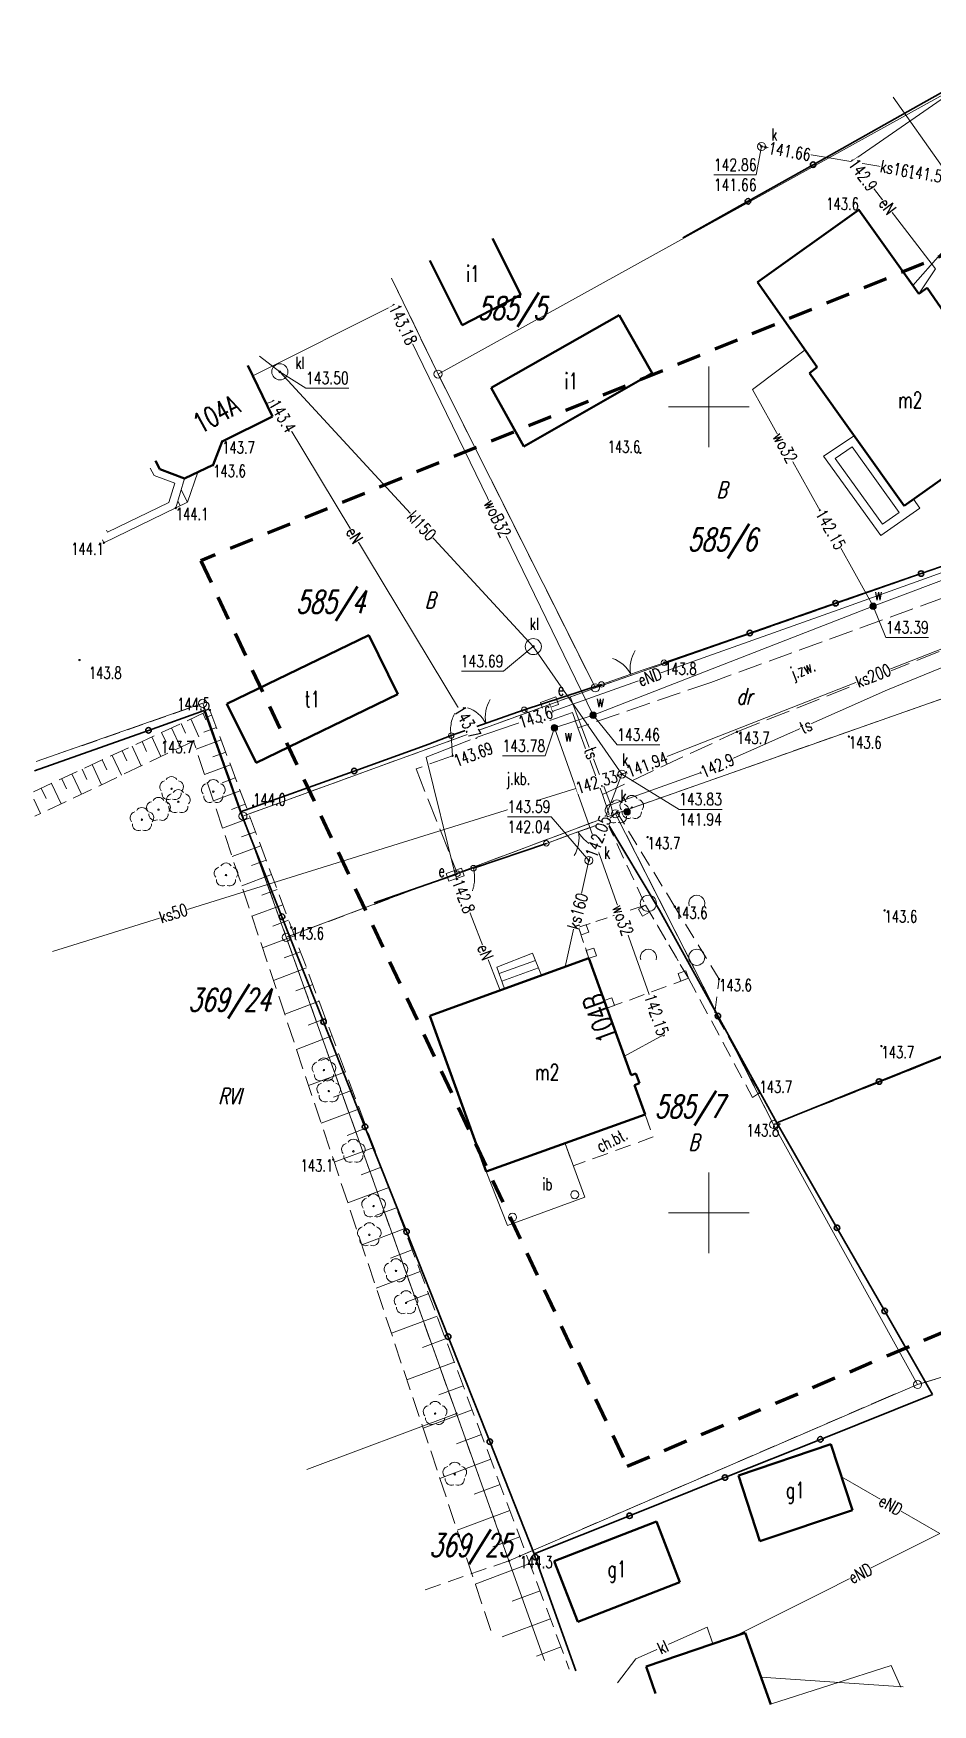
# Model space of a CAD drawing. Header units: metres. Extents: x 7480758 to 7480885, y 5952819 to 5952926.
# Drawn here: x 7480758.1 to 7480813.9, y 5952819.5 to 5952923.2 of the extents above; entities that cross this region are included whole.
import ezdxf
from ezdxf.enums import TextEntityAlignment as Align

# ---------------------------------------------------------------- set-up
doc = ezdxf.new("R2010")
doc.units = ezdxf.units.M
for name, pattern in [('1', [0]), ('2', [1.5, 1, -0.5]), ('2_1', [0]), ('2_OTDI', [0]), ('2_OTKC', [1.5, 1, -0.5]), ('2_OTKJ', [2, 1.5, -0.5]), ('2_OTRK', [1.75, 1.25, -0.5]), ('2_OTRKG', [1.75, 1.25, -0.5]), ('2_OTZK', [1.5, 1, -0.5]), ('3_EGBS', [0]), ('3_EGBSG', [0]), ('3_EGBT', [0]), ('3_EGBU_A', [0]), ('4', [2.5, 1.5, -1]), ('4_SUEP_A', [0]), ('4_SUKP', [0]), ('4_SUTP_A', [0]), ('4_SUWP', [0])]:
    doc.linetypes.add(name, pattern=pattern)
doc.layers.get('0').update_dxf_attribs({"color": 250, "linetype": 'CONTINUOUS', "lineweight": 100})
for name, color, linetype, lineweight, true_color in [('1_DROGI_L_1', 94, '4', 80, 0x00a800), ('SUKP_L_0', 36, '4_SUKP', 18, 0x803300), ('SUTP_L_0', 30, '4_SUTP_A', 18, 0xff9100)]:
    doc.layers.add(name, color=color, linetype=linetype, lineweight=lineweight, true_color=true_color)
for name, color, linetype, lineweight in [('Dzialki', 7, '1', 18), ('EADTD_T_0', 7, 'CONTINUOUS', 25), ('EGBB_E_T_0', 7, 'CONTINUOUS', 20), ('EGBB_L_0', 7, '3_EGBU_A', 50), ('EGBE_L_0', 7, '3_EGBT', 18), ('EGBE_L_3', 7, '3_EGBS', 18), ('Kontury', 7, '2', 18), ('Numery_dzialek', 7, 'CONTINUOUS', 18), ('Numery_konturow', 7, 'CONTINUOUS', 18), ('OTD_E_T_7', 7, 'CONTINUOUS', 0), ('OTD_L_14', 7, '2_OTDI', 18), ('OTD_L_7', 7, 'CONTINUOUS', 18), ('OTD_T_3', 7, 'CONTINUOUS', 18), ('OTK_E_T_0', 7, 'CONTINUOUS', 0), ('OTK_E_T_1', 7, 'CONTINUOUS', 0), ('OTK_L_0', 7, '2_OTKJ', 18), ('OTK_L_2', 7, '2_OTKC', 18), ('OTO_L_0', 7, 'CONTINUOUS', 35), ('OTO_L_1', 7, 'CONTINUOUS', 18), ('OTO_L_2', 7, 'CONTINUOUS', 18), ('OTR_L_1', 7, '2_OTRK', 18), ('OTR_T_0', 7, 'CONTINUOUS', 18), ('OTR_T_1', 7, 'CONTINUOUS', 18), ('OTZ_L_1', 7, '2_OTZK', 18), ('OTZ_T_0', 7, 'CONTINUOUS', 18), ('Punkty', 7, 'CONTINUOUS', 18), ('SIATKA_L_0', 7, '1', 20), ('SUE_E_T_1', 7, 'CONTINUOUS', 0), ('SUE_T_4', 7, 'CONTINUOUS', 18), ('SUEP_E_T_0', 7, 'CONTINUOUS', 0), ('SUEP_L_0', 1, '4_SUEP_A', 18), ('SUER_T_0', 7, 'CONTINUOUS', 18), ('SUK_E_T_2', 7, 'CONTINUOUS', 0), ('SUK_E_T_4', 7, 'CONTINUOUS', 0), ('SUK_E_T_5', 7, 'CONTINUOUS', 0), ('SUK_T_2', 7, 'CONTINUOUS', 18), ('SUK_T_3', 7, 'CONTINUOUS', 18), ('SUK_T_4', 7, 'CONTINUOUS', 18), ('SUKP_E_T_0', 7, 'CONTINUOUS', 0), ('SUKR_T_0', 7, 'CONTINUOUS', 18), ('SUTP_E_T_0', 7, 'CONTINUOUS', 0), ('SUTR_T_0', 7, 'CONTINUOUS', 18), ('SUW_E_T_2', 7, 'CONTINUOUS', 0), ('SUW_T_5', 7, 'CONTINUOUS', 18), ('SUWP_E_T_0', 7, 'CONTINUOUS', 0), ('SUWP_L_0', 5, '4_SUWP', 18), ('SUWR_T_0', 7, 'CONTINUOUS', 18)]:
    doc.layers.add(name, color=color, linetype=linetype, lineweight=lineweight)
doc.styles.get("Standard").update_dxf_attribs({"font": 'Simplex.SHX', "width": 0.75})

# ---------------------------------------------------------------- blocks, each defined once
blk = doc.blocks.new('GRT')
at = {"color": 0, "linetype": 'CONTINUOUS'}
blk.add_circle((0, 0), 0.25, dxfattribs=at)
blk = doc.blocks.new('GRO')
at = {"color": 0, "linetype": 'CONTINUOUS'}
blk.add_circle((0, 0), 0.045, dxfattribs=at)
blk = doc.blocks.new('2_OTZK')
at = {"color": 0, "linetype": 'CONTINUOUS'}
for centre in [(-1.5, 1.67), (1.5, -1.68)]:
    blk.add_circle(centre, 0.5, dxfattribs=at)
for centre in [(1.5, 1.67), (-1.5, -1.68)]:
    blk.add_arc(centre, 0.501, 342.4081, 197.424, dxfattribs=at)
blk = doc.blocks.new('2_OTDD')
at = {"color": 0, "linetype": 'CONTINUOUS'}
blk.add_circle((0, 0), 0.25, dxfattribs=at)
blk = doc.blocks.new('2_OTRN')
at = {"color": 0, "linetype": 'CONTINUOUS'}
blk.add_circle((0, 0), 0.045, dxfattribs=at)
blk = doc.blocks.new('2_OTRS')
at = {"color": 0, "linetype": 'CONTINUOUS'}
blk.add_circle((0, 0), 0.045, dxfattribs=at)
blk = doc.blocks.new('2_OTZL')
at = {"color": 0, "linetype": 'CONTINUOUS'}
blk.add_circle((0, 0), 0.045, dxfattribs=at)
for centre, start, end in [((-0.36, 0.12), 102.1445, 221.86), ((0, 0.38), 30.1401, 149.8599), ((0.36, 0.12), 318.14, 77.8555), ((-0.22, -0.3), 174.1482, 293.8542), ((0.22, -0.3), 246.1458, 5.8518)]:
    blk.add_arc(centre, 0.375, start, end, dxfattribs=at)
blk = doc.blocks.new('4_SUES')
at = {"color": 0, "linetype": 'CONTINUOUS'}
for p, q in [((0.5, 0.25), (-0.5, 0.25)), ((-0.5, 0.25), (-0.5, -0.25)), ((0.5, -0.25), (0.5, 0.25)), ((-0.5, -0.25), (0.5, -0.25))]:
    blk.add_line(p, q, dxfattribs=at)
blk = doc.blocks.new('4_SUPS')
at = {"color": 0, "linetype": 'CONTINUOUS'}
blk.add_circle((0, 0), 0.0625, dxfattribs=at)
blk = doc.blocks.new('4_SUKM')
at = {"color": 0, "linetype": 'CONTINUOUS'}
blk.add_circle((0, 0), 0.5, dxfattribs=at)
blk = doc.blocks.new('4_SUKS')
at = {"color": 0, "linetype": 'CONTINUOUS'}
blk.add_circle((0, 0), 0.25, dxfattribs=at)
blk = doc.blocks.new('4_SUKU')
at = {"color": 0, "linetype": 'CONTINUOUS'}
for radius in [0.2, 0.175, 0.15, 0.125, 0.1, 0.075, 0.05, 0.025, 0.00715]:
    blk.add_circle((0, 0), radius, dxfattribs=at)
blk = doc.blocks.new('4_SUWW')
at = {"color": 0, "linetype": 'CONTINUOUS'}
for radius in [0.2, 0.175, 0.15, 0.125, 0.1, 0.075, 0.05, 0.025, 0.00715]:
    blk.add_circle((0, 0), radius, dxfattribs=at)

msp = doc.modelspace()

# ---------------------------------------------------------------- linework, layer by layer
at = {"layer": '1_DROGI_L_1', "linetype": '4'}
for p, q in [((7480847.99, 5952923.18), (7480768.48, 5952890.46)), ((7480768.48, 5952890.46), (7480794.93, 5952834.28)), ((7480794.93, 5952834.28), (7480882.41, 5952871.4))]:
    msp.add_line(p, q, dxfattribs=at)
at = {"layer": 'Dzialki'}
for p, q in [((7480815.48, 5952919.9), (7480783.2, 5952902.04)), ((7480780.31, 5952907.99), (7480783.2, 5952902.04)), ((7480783.2, 5952902.04), (7480792.96, 5952882.57)), ((7480792.96, 5952882.57), (7480832.5, 5952896.39)), ((7480837.33, 5952889.95), (7480794.21, 5952874.76)), ((7480758.27, 5952877.99), (7480768.6, 5952881.61)), ((7480768.6, 5952881.61), (7480771.1, 5952874.61)), ((7480771.1, 5952874.61), (7480792.96, 5952882.57)), ((7480771.1, 5952874.61), (7480773.79, 5952867.09)), ((7480773.79, 5952867.09), (7480794.21, 5952874.76)), ((7480794.21, 5952874.76), (7480804.02, 5952855.47)), ((7480849.27, 5952873.56), (7480804.02, 5952855.47)), ((7480773.79, 5952867.09), (7480784.34, 5952837.54)), ((7480804.02, 5952855.47), (7480812.95, 5952839.34)), ((7480812.95, 5952839.34), (7480825.28, 5952843.13)), ((7480812.95, 5952839.34), (7480787.6, 5952828.41)), ((7480775.07, 5952834.07), (7480784.34, 5952837.54)), ((7480784.34, 5952837.54), (7480787.6, 5952828.41)), ((7480787.6, 5952828.41), (7480789.8, 5952822.21))]:
    msp.add_line(p, q, dxfattribs=at)
at = {"layer": 'EGBB_L_0', "linetype": '3_EGBU_A'}
for p, q in [((7480803.02, 5952907.75), (7480809.31, 5952912.22)), ((7480809.31, 5952912.22), (7480813.02, 5952907.01)), ((7480786.58, 5952910.46), (7480788.34, 5952906.95)), ((7480784.69, 5952905.07), (7480782.69, 5952909.09)), ((7480806.73, 5952902.46), (7480803.02, 5952907.75)), ((7480788.34, 5952906.95), (7480784.69, 5952905.07)), ((7480813.02, 5952907.01), (7480813.54, 5952907.38)), ((7480813.54, 5952907.38), (7480814.82, 5952905.52)), ((7480794.44, 5952905.69), (7480786.49, 5952901.18)), ((7480796.48, 5952902.1), (7480794.44, 5952905.69)), ((7480771.41, 5952902.57), (7480772.94, 5952899.41)), ((7480806.24, 5952902.1), (7480806.73, 5952902.46)), ((7480788.52, 5952897.54), (7480796.48, 5952902.1)), ((7480812.12, 5952893.86), (7480806.24, 5952902.1)), ((7480786.49, 5952901.18), (7480788.52, 5952897.54)), ((7480772.94, 5952899.41), (7480769.81, 5952897.86)), ((7480819.42, 5952899.05), (7480812.12, 5952893.86)), ((7480769.81, 5952897.86), (7480769.25, 5952896.4)), ((7480765.95, 5952896.14), (7480765.68, 5952896.66)), ((7480767.48, 5952895.56), (7480765.95, 5952896.14)), ((7480769.25, 5952896.4), (7480767.48, 5952895.56)), ((7480770.1, 5952881.58), (7480778.91, 5952885.84)), ((7480778.91, 5952885.84), (7480780.7, 5952882.17)), ((7480780.7, 5952882.17), (7480771.92, 5952877.91)), ((7480771.92, 5952877.91), (7480770.1, 5952881.58)), ((7480792.55, 5952865.79), (7480782.69, 5952862.22)), ((7480795.19, 5952858.53), (7480792.55, 5952865.79)), ((7480782.69, 5952862.22), (7480786.19, 5952852.55)), ((7480795.48, 5952858.64), (7480795.19, 5952858.53)), ((7480795.39, 5952857.91), (7480795.7, 5952858.04)), ((7480796.05, 5952856.09), (7480795.39, 5952857.91)), ((7480795.7, 5952858.04), (7480795.48, 5952858.64)), ((7480786.19, 5952852.55), (7480796.05, 5952856.09)), ((7480807.56, 5952835.64), (7480801.83, 5952833.69)), ((7480808.91, 5952831.54), (7480807.56, 5952835.64)), ((7480801.83, 5952833.69), (7480803.17, 5952829.62)), ((7480796.75, 5952830.84), (7480790.4, 5952828.39)), ((7480798.21, 5952827.08), (7480796.75, 5952830.84)), ((7480803.17, 5952829.62), (7480808.91, 5952831.54)), ((7480790.4, 5952828.39), (7480791.88, 5952824.62)), ((7480791.88, 5952824.62), (7480798.21, 5952827.08)), ((7480802.26, 5952823.94), (7480796.12, 5952821.84)), ((7480803.84, 5952819.48), (7480802.26, 5952823.94)), ((7480796.12, 5952821.84), (7480796.7, 5952820.17))]:
    msp.add_line(p, q, dxfattribs=at)
at = {"layer": 'EGBE_L_0', "linetype": '3_EGBT'}
for p, q in [((7480807.12, 5952896.94), (7480809.01, 5952898.21)), ((7480812.12, 5952893.86), (7480809.01, 5952898.21)), ((7480807.83, 5952896.81), (7480808.89, 5952897.53)), ((7480808.89, 5952897.53), (7480811.81, 5952893.44)), ((7480765.35, 5952896.21), (7480765.59, 5952895.74)), ((7480765.68, 5952896.66), (7480765.95, 5952896.14)), ((7480765.95, 5952896.14), (7480767.48, 5952895.56)), ((7480810.66, 5952892.02), (7480807.12, 5952896.94)), ((7480810.78, 5952892.72), (7480807.83, 5952896.81)), ((7480765.59, 5952895.74), (7480766.87, 5952895.26)), ((7480766.87, 5952895.26), (7480766.51, 5952894.08)), ((7480767.48, 5952895.56), (7480766.93, 5952893.73)), ((7480766.51, 5952894.08), (7480762.7, 5952892.23)), ((7480812.7, 5952894.27), (7480812.12, 5952893.86)), ((7480812.7, 5952894.27), (7480813.08, 5952893.72)), ((7480762.47, 5952891.57), (7480766.93, 5952893.73)), ((7480813.08, 5952893.72), (7480810.66, 5952892.02)), ((7480811.81, 5952893.44), (7480810.78, 5952892.72)), ((7480762.7, 5952892.23), (7480762.64, 5952892.36)), ((7480762.38, 5952891.75), (7480762.47, 5952891.57))]:
    msp.add_line(p, q, dxfattribs=at)
at = {"layer": 'EGBE_L_3', "linetype": '3_EGBS'}
for p, q in [((7480767.48, 5952895.56), (7480766.93, 5952893.73)), ((7480767.48, 5952895.56), (7480768.29, 5952895.95)), ((7480767.66, 5952894.09), (7480768.29, 5952895.95)), ((7480767.21, 5952893.87), (7480767.06, 5952894.17)), ((7480767.66, 5952894.09), (7480767.27, 5952894.86)), ((7480786.85, 5952865.23), (7480789.06, 5952866.11)), ((7480789.06, 5952866.11), (7480789.61, 5952864.73)), ((7480786.99, 5952864.84), (7480789.25, 5952865.66)), ((7480787.16, 5952864.37), (7480789.43, 5952865.19)), ((7480787.33, 5952863.9), (7480789.61, 5952864.73))]:
    msp.add_line(p, q, dxfattribs=at)
at = {"layer": 'EGBE_L_3', "linetype": '3_EGBSG'}
for p, q in [((7480766.93, 5952893.73), (7480767.66, 5952894.09)), ((7480786.85, 5952865.23), (7480787.33, 5952863.9))]:
    msp.add_line(p, q, dxfattribs=at)
at = {"layer": 'EGBE_L_3', "linetype": '3_EGBS'}
msp.add_point((7480787.33, 5952863.9), dxfattribs=at)
at = {"layer": 'Kontury'}
for p, q in [((7480780.31, 5952907.99), (7480780.83, 5952906.93)), ((7480780.83, 5952906.93), (7480783.2, 5952902.04)), ((7480783.2, 5952902.04), (7480792.96, 5952882.57)), ((7480792.96, 5952882.57), (7480832.5, 5952896.39)), ((7480837.33, 5952889.95), (7480794.21, 5952874.76)), ((7480758.27, 5952877.99), (7480768.6, 5952881.61)), ((7480768.6, 5952881.61), (7480771.1, 5952874.61)), ((7480771.1, 5952874.61), (7480792.96, 5952882.57)), ((7480771.1, 5952874.61), (7480773.79, 5952867.09)), ((7480794.21, 5952874.76), (7480773.79, 5952867.09)), ((7480794.21, 5952874.76), (7480804.02, 5952855.47)), ((7480804.02, 5952855.47), (7480849.27, 5952873.56)), ((7480773.79, 5952867.09), (7480787.6, 5952828.41)), ((7480819.8, 5952841.45), (7480812.95, 5952839.34)), ((7480812.95, 5952839.34), (7480810.98, 5952838.51)), ((7480810.98, 5952838.51), (7480787.6, 5952828.41)), ((7480787.6, 5952828.41), (7480782.3, 5952826.57))]:
    msp.add_line(p, q, dxfattribs=at)
at = {"layer": 'OTD_L_14', "linetype": '2_OTDI', "lineweight": 0}
for p, q in [((7480786.19, 5952852.55), (7480791.08, 5952854.3)), ((7480791.08, 5952854.3), (7480792.31, 5952850.96)), ((7480787.51, 5952849.2), (7480786.19, 5952852.55)), ((7480792.31, 5952850.96), (7480787.51, 5952849.2))]:
    msp.add_line(p, q, dxfattribs=at)
at = {"layer": 'OTD_L_7'}
for p, q in [((7480793.7, 5952868.3), (7480792.98, 5952868.07)), ((7480794.76, 5952868.65), (7480794.05, 5952868.42)), ((7480796.07, 5952869.08), (7480795.12, 5952868.77)), ((7480796.55, 5952868.26), (7480796.07, 5952869.08)), ((7480792.63, 5952867.95), (7480791.92, 5952867.72)), ((7480791.92, 5952867.72), (7480792.23, 5952866.77)), ((7480797.27, 5952867.04), (7480796.79, 5952867.86)), ((7480792.34, 5952866.44), (7480792.55, 5952865.79)), ((7480797.99, 5952865.82), (7480797.51, 5952866.63)), ((7480792.55, 5952865.79), (7480792.89, 5952864.85)), ((7480798.74, 5952864.55), (7480798.23, 5952865.41)), ((7480793.02, 5952864.49), (7480793.28, 5952863.77)), ((7480796.45, 5952863.71), (7480797.36, 5952864.04)), ((7480797.82, 5952864.21), (7480798.74, 5952864.55)), ((7480793.41, 5952863.41), (7480793.68, 5952862.69)), ((7480793.68, 5952862.69), (7480794.62, 5952863.04)), ((7480795.07, 5952863.2), (7480795.99, 5952863.54))]:
    msp.add_line(p, q, dxfattribs=at)
at = {"layer": 'OTD_L_7', "linetype": '2_1'}
for p, q in [((7480795.64, 5952868.83), (7480796.07, 5952869.08)), ((7480795.89, 5952868.4), (7480795.64, 5952868.83)), ((7480796.32, 5952868.65), (7480795.89, 5952868.4)), ((7480796.07, 5952869.08), (7480796.32, 5952868.65)), ((7480791.92, 5952867.72), (7480792.39, 5952867.87)), ((7480792.07, 5952867.24), (7480791.92, 5952867.72)), ((7480792.55, 5952867.4), (7480792.07, 5952867.24)), ((7480792.39, 5952867.87), (7480792.55, 5952867.4)), ((7480792.39, 5952866.27), (7480792.87, 5952866.42)), ((7480792.55, 5952865.79), (7480792.39, 5952866.27)), ((7480792.87, 5952866.42), (7480793.03, 5952865.95)), ((7480793.03, 5952865.95), (7480792.55, 5952865.79)), ((7480798.1, 5952864.84), (7480798.57, 5952865.02)), ((7480798.57, 5952865.02), (7480798.74, 5952864.55)), ((7480798.27, 5952864.37), (7480798.1, 5952864.84)), ((7480798.74, 5952864.55), (7480798.27, 5952864.37)), ((7480793.51, 5952863.16), (7480793.98, 5952863.33)), ((7480793.68, 5952862.69), (7480793.51, 5952863.16)), ((7480793.98, 5952863.33), (7480794.15, 5952862.86)), ((7480794.15, 5952862.86), (7480793.68, 5952862.69))]:
    msp.add_line(p, q, dxfattribs=at)
at = {"layer": 'OTK_L_0', "linetype": '2_OTKJ'}
for p, q in [((7480816.42, 5952888.84), (7480800.12, 5952882.91)), ((7480801.74, 5952879.84), (7480816.86, 5952885.84)), ((7480800.12, 5952882.91), (7480791.88, 5952880.09)), ((7480788.55, 5952881.21), (7480784.02, 5952879.61)), ((7480789.71, 5952880.38), (7480788.55, 5952881.21)), ((7480791.54, 5952881.05), (7480789.71, 5952880.38)), ((7480791.88, 5952880.09), (7480791.54, 5952881.05)), ((7480784.02, 5952879.61), (7480784.1, 5952878.36)), ((7480791.88, 5952880.09), (7480793.4, 5952875.96)), ((7480793.4, 5952875.96), (7480801.74, 5952879.84)), ((7480784.1, 5952878.36), (7480781.84, 5952877.54)), ((7480781.84, 5952877.54), (7480784.41, 5952871.04)), ((7480793.82, 5952874.73), (7480793.4, 5952875.96)), ((7480793.5, 5952874.59), (7480793.82, 5952874.73)), ((7480793.66, 5952874.28), (7480793.5, 5952874.59)), ((7480789.92, 5952872.92), (7480793.66, 5952874.28)), ((7480785.4, 5952871.38), (7480789.92, 5952872.92)), ((7480784.41, 5952871.04), (7480785.4, 5952871.38))]:
    msp.add_line(p, q, dxfattribs=at)
at = {"layer": 'OTK_L_2', "linetype": '2_OTKC'}
for p, q in [((7480796.05, 5952856.09), (7480791.08, 5952854.3)), ((7480796.05, 5952856.09), (7480796.55, 5952854.71)), ((7480796.55, 5952854.71), (7480791.59, 5952852.91)), ((7480791.08, 5952854.3), (7480791.59, 5952852.91))]:
    msp.add_line(p, q, dxfattribs=at)
at = {"layer": 'OTO_L_0'}
for p, q in [((7480815.74, 5952920.24), (7480813.01, 5952918.7)), ((7480813.01, 5952918.7), (7480806.47, 5952915.03)), ((7480806.47, 5952915.03), (7480802.43, 5952912.76)), ((7480802.43, 5952912.76), (7480798.39, 5952910.49)), ((7480820.26, 5952892.12), (7480813.17, 5952889.66)), ((7480813.17, 5952889.66), (7480807.86, 5952887.82)), ((7480807.86, 5952887.82), (7480802.54, 5952885.97)), ((7480802.54, 5952885.97), (7480797.22, 5952884.13)), ((7480793.34, 5952882.78), (7480788.55, 5952881.21)), ((7480765.24, 5952879.93), (7480768.69, 5952881.16)), ((7480768.69, 5952881.16), (7480770.94, 5952874.88)), ((7480788.55, 5952881.21), (7480784.02, 5952879.61)), ((7480758.17, 5952877.42), (7480765.24, 5952879.93)), ((7480784.02, 5952879.61), (7480782.63, 5952879.08)), ((7480778, 5952877.41), (7480782.63, 5952879.08)), ((7480770.94, 5952874.88), (7480778, 5952877.41)), ((7480773.52, 5952868.37), (7480770.94, 5952874.88)), ((7480793.66, 5952874.28), (7480796.94, 5952868.78)), ((7480789.92, 5952872.92), (7480785.4, 5952871.38)), ((7480784.41, 5952871.04), (7480779.24, 5952869.22)), ((7480776.1, 5952861.85), (7480773.52, 5952868.37)), ((7480796.94, 5952868.78), (7480800.56, 5952862.21)), ((7480800.56, 5952862.21), (7480804.22, 5952855.58)), ((7480778.67, 5952855.34), (7480776.1, 5952861.85)), ((7480816.9, 5952860.7), (7480810.56, 5952858.14)), ((7480810.56, 5952858.14), (7480804.22, 5952855.58)), ((7480781.25, 5952848.83), (7480778.67, 5952855.34)), ((7480804.22, 5952855.58), (7480807.95, 5952849.07)), ((7480783.83, 5952842.31), (7480781.25, 5952848.83)), ((7480807.95, 5952849.07), (7480810.91, 5952843.9)), ((7480810.91, 5952843.9), (7480813.88, 5952838.73)), ((7480786.41, 5952835.8), (7480783.83, 5952842.31)), ((7480813.88, 5952838.73), (7480806.92, 5952835.94)), ((7480789.17, 5952828.83), (7480786.41, 5952835.8)), ((7480806.92, 5952835.94), (7480801, 5952833.57)), ((7480801, 5952833.57), (7480795.08, 5952831.2)), ((7480795.08, 5952831.2), (7480789.17, 5952828.83)), ((7480789.23, 5952828.64), (7480789.17, 5952828.83)), ((7480791.74, 5952821.58), (7480789.23, 5952828.64))]:
    msp.add_line(p, q, dxfattribs=at)
for centre in [(7480806.47, 5952915.03), (7480802.43, 5952912.76), (7480813.17, 5952889.66), (7480807.86, 5952887.82), (7480802.54, 5952885.97), (7480765.24, 5952879.93), (7480778, 5952877.41), (7480773.52, 5952868.37), (7480776.1, 5952861.85), (7480800.56, 5952862.21), (7480810.56, 5952858.14), (7480778.67, 5952855.34), (7480781.25, 5952848.83), (7480807.95, 5952849.07), (7480810.91, 5952843.9), (7480783.83, 5952842.31), (7480786.41, 5952835.8), (7480806.92, 5952835.94), (7480801, 5952833.57), (7480795.08, 5952831.2), (7480789.23, 5952828.64)]:
    msp.add_circle(centre, 0.17, dxfattribs=at)
at = {"layer": 'OTO_L_1'}
for p, q in [((7480795.87, 5952883.66), (7480797.22, 5952884.13)), ((7480793.34, 5952882.78), (7480794.69, 5952883.25)), ((7480794.45, 5952883.17), (7480795.87, 5952883.66)), ((7480785.46, 5952880.12), (7480786.87, 5952880.62)), ((7480786.87, 5952880.62), (7480788.55, 5952881.21)), ((7480784.02, 5952879.61), (7480785.69, 5952880.2)), ((7480791.2, 5952873.39), (7480789.92, 5952872.92)), ((7480792.61, 5952873.9), (7480791.2, 5952873.39)), ((7480793.66, 5952874.28), (7480792.38, 5952873.81))]:
    msp.add_line(p, q, dxfattribs=at)
for centre in [(7480797.22, 5952884.13), (7480793.34, 5952882.78), (7480788.55, 5952881.21), (7480784.02, 5952879.61), (7480793.66, 5952874.28), (7480789.92, 5952872.92)]:
    msp.add_circle(centre, 0.17, dxfattribs=at)
for centre, start, end in [((7480797.12, 5952883.8), 147.1659, 191.2403), ((7480793.38, 5952882.5), 27.1292, 71.2036), ((7480788.13, 5952880.77), 147.4601, 191.5345), ((7480784.39, 5952879.44), 27.4234, 71.4978), ((7480789.95, 5952873.23), 327.9643, 12.0387), ((7480793.67, 5952874.58), 207.9276, 252.0019)]:
    msp.add_arc(centre, 2, start, end, dxfattribs=at)
at = {"layer": 'OTO_L_2'}
for p, q in [((7480784.04, 5952880.5), (7480784.07, 5952880.6)), ((7480784.07, 5952880.6), (7480784.1, 5952880.69)), ((7480784.1, 5952880.69), (7480784.13, 5952880.78)), ((7480784.13, 5952880.78), (7480784.18, 5952880.87)), ((7480784.18, 5952880.87), (7480784.22, 5952880.96)), ((7480784.22, 5952880.96), (7480784.27, 5952881.05)), ((7480784.27, 5952881.05), (7480784.29, 5952881.08)), ((7480785.56, 5952880.15), (7480786.8, 5952880.59)), ((7480786.6, 5952880.52), (7480787.84, 5952880.96)), ((7480787.84, 5952880.96), (7480788.55, 5952881.21)), ((7480783.98, 5952880.1), (7480783.99, 5952880.2)), ((7480783.98, 5952880.01), (7480783.98, 5952880.1)), ((7480783.98, 5952879.9), (7480783.98, 5952880.01)), ((7480783.99, 5952879.81), (7480783.98, 5952879.9)), ((7480783.99, 5952880.2), (7480784.01, 5952880.3)), ((7480784, 5952879.71), (7480783.99, 5952879.81)), ((7480784.02, 5952879.61), (7480784, 5952879.71)), ((7480784.01, 5952880.4), (7480784.04, 5952880.5)), ((7480784.01, 5952880.3), (7480784.01, 5952880.4)), ((7480784.02, 5952879.61), (7480784.73, 5952879.86)), ((7480784.52, 5952879.78), (7480785.76, 5952880.22)), ((7480785.4, 5952871.38), (7480784.91, 5952871.21)), ((7480785.4, 5952871.38), (7480785.42, 5952871.28)), ((7480785.42, 5952871.28), (7480785.44, 5952871.18)), ((7480784.91, 5952871.21), (7480784.41, 5952871.04)), ((7480785.42, 5952870.25), (7480785.39, 5952870.17)), ((7480785.43, 5952870.34), (7480785.42, 5952870.25)), ((7480785.45, 5952870.42), (7480785.43, 5952870.34)), ((7480785.44, 5952871.18), (7480785.45, 5952871.09)), ((7480785.45, 5952871.09), (7480785.46, 5952870.99)), ((7480785.46, 5952870.52), (7480785.45, 5952870.42)), ((7480785.46, 5952870.99), (7480785.47, 5952870.9)), ((7480785.47, 5952870.61), (7480785.46, 5952870.52)), ((7480785.47, 5952870.9), (7480785.47, 5952870.8)), ((7480785.47, 5952870.8), (7480785.47, 5952870.71)), ((7480785.47, 5952870.71), (7480785.47, 5952870.61)), ((7480785.34, 5952870.01), (7480785.33, 5952869.98)), ((7480785.37, 5952870.09), (7480785.34, 5952870.01)), ((7480785.39, 5952870.17), (7480785.37, 5952870.09))]:
    msp.add_line(p, q, dxfattribs=at)
for centre in [(7480788.55, 5952881.21), (7480784.02, 5952879.61), (7480785.4, 5952871.38), (7480784.41, 5952871.04)]:
    msp.add_circle(centre, 0.17, dxfattribs=at)
at = {"layer": 'OTR_L_1', "linetype": '2_OTRKG'}
for p, q in [((7480758.1, 5952876.12), (7480769.05, 5952881.19)), ((7480769.05, 5952881.19), (7480791.34, 5952821.69))]:
    msp.add_line(p, q, dxfattribs=at)
at = {"layer": 'OTR_L_1', "linetype": '2_1'}
for p, q in [((7480767.86, 5952880.64), (7480768.37, 5952879.54)), ((7480768.61, 5952880.99), (7480768.8, 5952880.58)), ((7480769.16, 5952880.88), (7480768.87, 5952880.77)), ((7480765.45, 5952879.52), (7480766.01, 5952878.31)), ((7480766.05, 5952879.8), (7480766.33, 5952879.2)), ((7480766.66, 5952880.08), (7480767.22, 5952878.88)), ((7480767.26, 5952880.36), (7480767.54, 5952879.76)), ((7480769.45, 5952880.11), (7480768.68, 5952879.82)), ((7480763.61, 5952878.67), (7480763.89, 5952878.05)), ((7480764.22, 5952878.96), (7480764.79, 5952877.73)), ((7480764.84, 5952879.24), (7480765.12, 5952878.63)), ((7480769.74, 5952879.34), (7480768.2, 5952878.77)), ((7480770.03, 5952878.57), (7480769.24, 5952878.28)), ((7480761.12, 5952877.52), (7480761.41, 5952876.89)), ((7480761.75, 5952877.81), (7480762.33, 5952876.56)), ((7480762.37, 5952878.1), (7480762.66, 5952877.48)), ((7480762.99, 5952878.38), (7480763.56, 5952877.15)), ((7480770.32, 5952877.79), (7480768.72, 5952877.19)), ((7480759.23, 5952876.64), (7480759.82, 5952875.37)), ((7480759.86, 5952876.93), (7480760.16, 5952876.3)), ((7480760.49, 5952877.23), (7480761.08, 5952875.97)), ((7480770.62, 5952876.99), (7480769.81, 5952876.68)), ((7480758.13, 5952875.67), (7480758.55, 5952874.77)), ((7480758.59, 5952876.34), (7480758.89, 5952875.71)), ((7480770.93, 5952876.17), (7480769.27, 5952875.55)), ((7480771.55, 5952874.5), (7480769.84, 5952873.86)), ((7480771.24, 5952875.35), (7480770.39, 5952875.03)), ((7480771.87, 5952873.64), (7480771, 5952873.32)), ((7480772.2, 5952872.77), (7480770.42, 5952872.1)), ((7480772.54, 5952871.88), (7480771.63, 5952871.54)), ((7480772.88, 5952870.98), (7480771.03, 5952870.28)), ((7480773.22, 5952870.05), (7480772.28, 5952869.7)), ((7480773.57, 5952869.11), (7480771.66, 5952868.4)), ((7480773.93, 5952868.16), (7480772.96, 5952867.79)), ((7480774.3, 5952867.19), (7480772.31, 5952866.44)), ((7480774.67, 5952866.2), (7480773.66, 5952865.82)), ((7480775.04, 5952865.19), (7480772.99, 5952864.42)), ((7480775.43, 5952864.16), (7480774.38, 5952863.77)), ((7480775.82, 5952863.12), (7480773.69, 5952862.32)), ((7480776.22, 5952862.05), (7480775.14, 5952861.65)), ((7480776.62, 5952860.97), (7480774.42, 5952860.14)), ((7480777.04, 5952859.87), (7480775.92, 5952859.45)), ((7480777.46, 5952858.75), (7480775.17, 5952857.89)), ((7480777.89, 5952857.6), (7480776.72, 5952857.17)), ((7480778.32, 5952856.44), (7480775.95, 5952855.55)), ((7480778.77, 5952855.26), (7480777.56, 5952854.8)), ((7480779.22, 5952854.05), (7480776.76, 5952853.13)), ((7480779.68, 5952852.82), (7480778.43, 5952852.35)), ((7480780.15, 5952851.57), (7480777.6, 5952850.62)), ((7480780.62, 5952850.3), (7480779.33, 5952849.82)), ((7480781.11, 5952849.01), (7480778.47, 5952848.02)), ((7480781.6, 5952847.69), (7480780.26, 5952847.19)), ((7480782.1, 5952846.35), (7480779.37, 5952845.32)), ((7480782.62, 5952844.98), (7480781.22, 5952844.46)), ((7480783.14, 5952843.59), (7480780.31, 5952842.53)), ((7480783.67, 5952842.18), (7480782.23, 5952841.64)), ((7480784.21, 5952840.73), (7480781.27, 5952839.63)), ((7480784.76, 5952839.27), (7480783.26, 5952838.71)), ((7480785.32, 5952837.77), (7480782.28, 5952836.63)), ((7480785.89, 5952836.25), (7480784.34, 5952835.67)), ((7480786.47, 5952834.71), (7480783.31, 5952833.52)), ((7480787.06, 5952833.13), (7480785.45, 5952832.53)), ((7480787.66, 5952831.53), (7480784.39, 5952830.3)), ((7480788.27, 5952829.89), (7480786.61, 5952829.27)), ((7480788.89, 5952828.23), (7480785.51, 5952826.96)), ((7480789.53, 5952826.54), (7480787.8, 5952825.89)), ((7480790.17, 5952824.81), (7480787.17, 5952823.69)), ((7480790.83, 5952823.06), (7480789.3, 5952822.49))]:
    msp.add_line(p, q, dxfattribs=at)
at = {"layer": 'OTR_L_1', "linetype": '2_OTRK'}
for p, q in [((7480768.03, 5952879.26), (7480758.19, 5952874.6)), ((7480786.47, 5952824.08), (7480768.03, 5952879.26))]:
    msp.add_line(p, q, dxfattribs=at)
at = {"layer": 'OTZ_L_1', "linetype": '2_OTZK'}
for p, q in [((7480794.3, 5952874.86), (7480793.66, 5952874.28)), ((7480797.89, 5952868.99), (7480794.3, 5952874.86)), ((7480793.66, 5952874.28), (7480796.07, 5952869.08)), ((7480796.07, 5952869.08), (7480798.74, 5952864.55)), ((7480800.64, 5952864.49), (7480797.89, 5952868.99)), ((7480798.74, 5952864.55), (7480802.71, 5952857.15)), ((7480800.37, 5952862.4), (7480800.64, 5952864.49)), ((7480803.14, 5952857.44), (7480800.37, 5952862.4)), ((7480802.71, 5952857.15), (7480803.14, 5952857.44))]:
    msp.add_line(p, q, dxfattribs=at)
at = {"layer": 'SIATKA_L_0', "linetype": '1'}
for p, q in [((7480800, 5952897.5), (7480800, 5952902.5)), ((7480797.5, 5952900), (7480802.5, 5952900)), ((7480800, 5952847.5), (7480800, 5952852.5)), ((7480797.5, 5952850), (7480802.5, 5952850))]:
    msp.add_line(p, q, dxfattribs=at)
at = {"layer": 'SUEP_L_0', "linetype": '4_SUEP_A'}
for p, q in [((7480816.3, 5952920.38), (7480808.92, 5952915.27)), ((7480808.92, 5952915.27), (7480814.07, 5952908.57)), ((7480814.07, 5952908.57), (7480813.02, 5952907.01)), ((7480772.55, 5952900.22), (7480773, 5952900.36)), ((7480773, 5952900.36), (7480785.57, 5952879.49)), ((7480807.74, 5952887.3), (7480831.14, 5952895.75)), ((7480790.28, 5952881.1), (7480807.74, 5952887.3)), ((7480790.28, 5952881.1), (7480790.12, 5952881.6)), ((7480785.57, 5952879.49), (7480790.28, 5952881.1)), ((7480782.47, 5952878.26), (7480785.57, 5952879.49)), ((7480782.47, 5952878.26), (7480784.26, 5952870.98)), ((7480784.26, 5952870.98), (7480787.05, 5952863.8)), ((7480814.34, 5952830.1), (7480808.22, 5952833.62)), ((7480801.57, 5952823.7), (7480814.34, 5952830.1)), ((7480812.06, 5952820.59), (7480803.24, 5952821.19))]:
    msp.add_line(p, q, dxfattribs=at)
at = {"layer": 'SUKP_L_0', "linetype": '4_SUKP'}
for p, q in [((7480811.44, 5952919.22), (7480814.48, 5952914.91)), ((7480803.27, 5952916.16), (7480803.14, 5952916.3)), ((7480818.07, 5952913.68), (7480803.27, 5952916.16)), ((7480812.65, 5952907.53), (7480818.07, 5952913.68)), ((7480773.39, 5952902.18), (7480772.12, 5952903.16)), ((7480789.11, 5952885.13), (7480773.39, 5952902.18)), ((7480833.14, 5952892.32), (7480794.61, 5952877.22)), ((7480794.61, 5952877.22), (7480789.11, 5952885.13)), ((7480794.61, 5952877.22), (7480759.28, 5952866.22)), ((7480794.61, 5952877.22), (7480792.56, 5952871.86)), ((7480792.56, 5952871.86), (7480791.09, 5952865.26)), ((7480795.48, 5952822.33), (7480799.89, 5952824.28)), ((7480799.89, 5952824.28), (7480800.25, 5952823.25)), ((7480794.34, 5952820.84), (7480795.48, 5952822.33))]:
    msp.add_line(p, q, dxfattribs=at)
at = {"layer": 'SUTP_L_0', "linetype": '4_SUTP_A'}
for p, q in [((7480832.83, 5952891.32), (7480811.09, 5952882.45)), ((7480793.93, 5952875.32), (7480791.39, 5952882.02)), ((7480811.09, 5952882.45), (7480799.53, 5952877.31)), ((7480799.53, 5952877.31), (7480793.93, 5952875.32)), ((7480793.93, 5952875.32), (7480794.07, 5952874.71))]:
    msp.add_line(p, q, dxfattribs=at)
at = {"layer": 'SUWP_L_0', "linetype": '4_SUWP'}
for p, q in [((7480780.46, 5952906.31), (7480771.72, 5952901.93)), ((7480792.82, 5952880.87), (7480780.46, 5952906.31)), ((7480810.19, 5952887.63), (7480858.36, 5952905.77)), ((7480802.7, 5952901.08), (7480805.98, 5952903.54)), ((7480806.91, 5952893.55), (7480802.7, 5952901.08)), ((7480810.19, 5952887.63), (7480806.91, 5952893.55)), ((7480792.82, 5952880.87), (7480810.19, 5952887.63)), ((7480792.82, 5952880.87), (7480790.42, 5952880.09)), ((7480790.42, 5952880.09), (7480797.19, 5952861.03)), ((7480797.19, 5952861.03), (7480794.76, 5952859.71)), ((7480811.31, 5952821.9), (7480803.83, 5952819.5)), ((7480811.91, 5952820.56), (7480811.31, 5952821.9))]:
    msp.add_line(p, q, dxfattribs=at)

# ---------------------------------------------------------------- block references
at = {"layer": 'OTD_T_3'}
for p in [(7480791.68, 5952851.12), (7480787.82, 5952849.72)]:
    msp.add_blockref('2_OTDD', p, dxfattribs=at)
at = {"layer": 'OTR_T_0'}
msp.add_blockref('2_OTRS', (7480784.1, 5952878.36), dxfattribs=at)
at = {"layer": 'OTR_T_1'}
for p in [(7480809.31, 5952912.22), (7480769.81, 5952897.86), (7480795.75, 5952897.15), (7480769.25, 5952896.4), (7480766.93, 5952893.73), (7480762.47, 5952891.57), (7480760.96, 5952884.29), (7480797.22, 5952884.13), (7480769.05, 5952881.19), (7480801.74, 5952879.84), (7480808.69, 5952879.55), (7480768.03, 5952879.26), (7480771.73, 5952875.26), (7480796.2, 5952873.31), (7480797.89, 5952868.99), (7480810.9, 5952868.76), (7480774.1, 5952867.71), (7480800.64, 5952864.49), (7480810.71, 5952860.34), (7480803.14, 5952857.44), (7480804.37, 5952855.49), (7480776.7, 5952853.3), (7480788.28, 5952828.7)]:
    msp.add_blockref('2_OTRN', p, dxfattribs=at)
at = {"layer": 'OTZ_L_1'}
msp.add_blockref('2_OTZK', (7480797.75, 5952867.53), dxfattribs=at)
msp.add_blockref('2_OTZK', (7480797.75, 5952867.53), dxfattribs=at)
at = {"layer": 'OTZ_T_0'}
for p in [(7480766.67, 5952876.31), (7480769.26, 5952876.13), (7480765.86, 5952875.02), (7480767.09, 5952875.5), (7480794.3, 5952874.86), (7480795.22, 5952875.14), (7480764.83, 5952874.39), (7480770.05, 5952870.95), (7480776.12, 5952858.85), (7480776.42, 5952857.55), (7480777.95, 5952853.81), (7480779.2, 5952850.41), (7480778.94, 5952848.63), (7480780.59, 5952846.39), (7480781.22, 5952844.41), (7480783.02, 5952837.54), (7480784.24, 5952833.77)]:
    msp.add_blockref('2_OTZL', p, dxfattribs=at)
at = {"layer": 'Punkty'}
for name, p in [('GRT', (7480783.2, 5952902.04)), ('GRT', (7480792.96, 5952882.57)), ('GRT', (7480768.6, 5952881.61)), ('GRT', (7480771.1, 5952874.61)), ('GRT', (7480794.21, 5952874.76)), ('GRT', (7480773.79, 5952867.09)), ('GRT', (7480804.02, 5952855.47)), ('GRT', (7480812.95, 5952839.34)), ('GRO', (7480784.34, 5952837.54)), ('GRO', (7480787.6, 5952828.41))]:
    msp.add_blockref(name, p, dxfattribs=at)
at = {"layer": 'SUE_T_4'}
for p, rotation in [((7480790.12, 5952881.6), 19.489989420232074), ((7480784.26, 5952870.98), 18.637390566517723)]:
    msp.add_blockref('4_SUES', p, dxfattribs=dict(at, rotation=rotation))
at = {"layer": 'SUER_T_0'}
for p in [(7480808.92, 5952915.27), (7480773, 5952900.36), (7480790.28, 5952881.1), (7480785.57, 5952879.49), (7480784.39, 5952870.65)]:
    msp.add_blockref('4_SUPS', p, dxfattribs=at)
at = {"layer": 'SUK_T_2'}
for p in [(7480773.39, 5952902.18), (7480789.11, 5952885.13)]:
    msp.add_blockref('4_SUKM', p, dxfattribs=at)
at = {"layer": 'SUK_T_3'}
for p in [(7480803.27, 5952916.16), (7480794.61, 5952877.22), (7480792.56, 5952871.86)]:
    msp.add_blockref('4_SUKS', p, dxfattribs=at)
at = {"layer": 'SUK_T_4'}
msp.add_blockref('4_SUKU', (7480794.93, 5952874.88), dxfattribs=at)
at = {"layer": 'SUKR_T_0'}
for p in [(7480803.27, 5952916.16), (7480803.52, 5952916.11), (7480773.39, 5952902.18), (7480789.11, 5952885.13), (7480794.93, 5952877.34), (7480792.56, 5952871.86), (7480792.66, 5952872.1)]:
    msp.add_blockref('4_SUPS', p, dxfattribs=at)
at = {"layer": 'SUTR_T_0'}
msp.add_blockref('4_SUPS', (7480799.53, 5952877.31), dxfattribs=at)
at = {"layer": 'SUW_T_5'}
for p in [(7480810.19, 5952887.63), (7480792.82, 5952880.87)]:
    msp.add_blockref('4_SUWW', p, dxfattribs=at)
at = {"layer": 'SUWR_T_0'}
for p in [(7480780.46, 5952906.31), (7480806.91, 5952893.55), (7480810.19, 5952887.63), (7480792.82, 5952880.87), (7480797.19, 5952861.03)]:
    msp.add_blockref('4_SUPS', p, dxfattribs=at)

# ---------------------------------------------------------------- texts
at = {"layer": 'EADTD_T_0', "width": 0.7}
for s, rotation, p in [('104A', 29.25, (7480769.74, 5952899.01)), ('104B', 109.6089, (7480793.83, 5952862.28))]:
    msp.add_text(s, height=1.25, rotation=rotation, dxfattribs=at).set_placement(p, align=Align.CENTER)
at = {"layer": 'EGBB_E_T_0', "width": 0.7}
for s, p in [('i1', (7480785.37, 5952908.29)), ('i1', (7480791.48, 5952901.63)), ('m2', (7480812.5, 5952900.43)), ('t1', (7480775.41, 5952881.87)), ('m2', (7480789.98, 5952858.72)), ('g1', (7480805.37, 5952832.62)), ('g1', (7480794.31, 5952827.73))]:
    msp.add_text(s, height=1, dxfattribs=at).set_placement(p, align=Align.MIDDLE)
at = {"layer": 'Numery_dzialek', "oblique": 15, "width": 0.7}
for s, p in [('585/5', (7480785.65, 5952906.83)), ('585/6', (7480798.69, 5952892.47)), ('585/4', (7480774.39, 5952888.6)), ('585/7', (7480796.64, 5952857.29)), ('369/25', (7480782.66, 5952830.07))]:
    msp.add_text(s, height=1.4, dxfattribs=at).set_placement(p, align=Align.TOP_LEFT)
msp.add_text('369/24', height=1.4, dxfattribs=at).set_placement((7480770.26, 5952863.11), align=Align.MIDDLE)
at = {"layer": 'Numery_konturow', "oblique": 15, "width": 0.7}
for s, p in [('B', (7480800.48, 5952895.36)), ('B', (7480782.38, 5952888.51)), ('dr', (7480801.72, 5952882.54)), ('RVI', (7480769.57, 5952857.73)), ('B', (7480798.75, 5952854.87))]:
    msp.add_text(s, height=1, dxfattribs=at).set_placement(p, align=Align.TOP_LEFT)
at = {"layer": 'OTD_E_T_7', "lineweight": 9, "width": 0.7}
msp.add_text('ib', height=0.75, dxfattribs=at).set_placement((7480789.68, 5952851.4))
at = {"layer": 'OTK_E_T_0', "lineweight": 9, "width": 0.7}
msp.add_text('j.zw.', height=0.75, rotation=21.529, dxfattribs=at).set_placement((7480805.87, 5952883.62), align=Align.MIDDLE)
msp.add_text('j.kb.', height=0.75, dxfattribs=at).set_placement((7480788.18, 5952876.83), align=Align.MIDDLE)
at = {"layer": 'OTK_E_T_1', "lineweight": 9, "width": 0.7}
msp.add_text('ch.bt.', height=0.75, rotation=26.6767, dxfattribs=at).set_placement((7480793.99, 5952854.5), align=Align.MIDDLE)
at = {"layer": 'OTR_T_0', "lineweight": 9, "width": 0.7}
msp.add_text('143.69', height=0.75, rotation=20.577, dxfattribs=at).set_placement((7480784.1, 5952878.36), align=Align.TOP_LEFT)
at = {"layer": 'OTR_T_1', "lineweight": 9, "width": 0.7}
for s, p in [('143.6', (7480809.31, 5952912.22)), ('143.6', (7480795.75, 5952897.15)), ('144.5', (7480769.05, 5952881.19))]:
    msp.add_text(s, height=0.75, dxfattribs=at).set_placement(p, align=Align.RIGHT)
for s, p in [('143.7', (7480769.81, 5952897.86)), ('143.6', (7480769.25, 5952896.4)), ('144.1', (7480766.93, 5952893.73)), ('143.8', (7480761.54, 5952883.88)), ('143.8', (7480797.22, 5952884.13)), ('143.7', (7480801.74, 5952879.84)), ('143.6', (7480808.69, 5952879.55)), ('143.7', (7480796.2, 5952873.31)), ('143.6', (7480797.89, 5952868.99)), ('143.6', (7480810.9, 5952868.76)), ('143.6', (7480774.1, 5952867.71)), ('143.6', (7480800.64, 5952864.49)), ('143.7', (7480810.71, 5952860.34)), ('144.3', (7480788.28, 5952828.7))]:
    msp.add_text(s, height=0.75, dxfattribs=at).set_placement(p, align=Align.TOP_LEFT)
for s, p in [('144.1', (7480762.47, 5952891.57)), ('143.7', (7480768.03, 5952879.26)), ('143.8', (7480804.37, 5952855.49)), ('143.1', (7480776.7, 5952853.3))]:
    msp.add_text(s, height=0.75, dxfattribs=at).set_placement(p, align=Align.TOP_RIGHT)
for s, p in [('144.0', (7480771.73, 5952875.26)), ('143.7', (7480803.14, 5952857.44))]:
    msp.add_text(s, height=0.75, dxfattribs=at).set_placement(p)
at = {"layer": 'SUE_E_T_1', "lineweight": 9, "width": 0.7}
msp.add_text('e', height=0.75, dxfattribs=at).set_placement((7480790.62, 5952882.1))
at = {"layer": 'SUK_E_T_2', "lineweight": 9, "width": 0.7}
msp.add_text('kl', height=0.75, dxfattribs=at).set_placement((7480789.17, 5952886.17), align=Align.CENTER)
at = {"layer": 'SUW_E_T_2', "lineweight": 9, "width": 0.7}
for p in [(7480810.27, 5952888.01), (7480793.01, 5952881.38)]:
    msp.add_text('w', height=0.75, dxfattribs=at).set_placement(p)
msp.add_text('w', height=0.75, dxfattribs=at).set_placement((7480791.04, 5952880), align=Align.TOP_LEFT)

# ---------------------------------------------------------------- next in the draw order: texts
at = {"layer": 'SUEP_E_T_0', "lineweight": 9, "char_height": 0.75, "attachment_point": 5, "bg_fill": 3, "box_fill_scale": 1}
for s, insert, rotation in [('eN', (7480811.08, 5952912.46), 307.5165), ('eN', (7480778.02, 5952892.03), 301.0518), ('eND', (7480796.33, 5952883.25), 19.5615), ('eN', (7480786.13, 5952866.16), 291.2372), ('eND', (7480811.28, 5952831.86), 330.0934), ('eND', (7480809.39, 5952827.63), 26.627)]:
    msp.add_mtext(s, dxfattribs=dict(at, insert=insert, rotation=rotation))
at = {"layer": 'SUER_T_0', "lineweight": 9, "char_height": 0.75, "bg_fill": 3, "box_fill_scale": 1}
for s, insert, attachment_point, rotation in [('143.4', (7480773, 5952900.36), 4, 300.65), ('143.7', (7480785.57, 5952879.49), 6, 300.65), ('143.6', (7480790.28, 5952881.1), 6, 18.51), ('142.8', (7480784.39, 5952870.65), 4, 291.2372)]:
    msp.add_mtext(s, dxfattribs=dict(at, insert=insert, attachment_point=attachment_point, rotation=rotation))
at = {"layer": 'SUKP_E_T_0', "lineweight": 9, "char_height": 0.75, "attachment_point": 5, "bg_fill": 3, "box_fill_scale": 1}
for s, insert, rotation in [('kl150', (7480782.19, 5952892.64), 312.6763), ('ks200', (7480810.19, 5952883.33), 21.4018), ('ks50', (7480766.78, 5952868.58), 17.3731), ('ks160', (7480791.86, 5952868.71), 73.9702), ('kl', (7480797.14, 5952823.06), 23.9126)]:
    msp.add_mtext(s, dxfattribs=dict(at, insert=insert, rotation=rotation))
at = {"layer": 'SUKR_T_0', "lineweight": 9, "char_height": 0.75, "bg_fill": 3, "box_fill_scale": 1}
for s, insert, attachment_point in [('142.86', (7480800.31, 5952915.4), 1), ('143.50', (7480775.01, 5952901.42), 7), ('143.69', (7480787.26, 5952884.6), 3), ('143.59', (7480787.52, 5952875.57), 1), ('143.83', (7480798.16, 5952876.03), 1)]:
    msp.add_mtext(s, dxfattribs=dict(at, insert=insert, attachment_point=attachment_point))
at = {"layer": 'SUKR_T_0', "lineweight": 9, "insert": (7480794.93, 5952877.34), "char_height": 0.75, "attachment_point": 4, "rotation": 20.98, "bg_fill": 3, "box_fill_scale": 1}
msp.add_mtext('141.94', dxfattribs=at)
at = {"layer": 'SUTP_E_T_0', "lineweight": 9, "char_height": 0.75, "attachment_point": 5, "bg_fill": 3, "box_fill_scale": 1}
for insert, rotation in [((7480806.01, 5952880.19), 23.9606), ((7480792.72, 5952878.52), 290.7812)]:
    msp.add_mtext('ts', dxfattribs=dict(at, insert=insert, rotation=rotation))
at = {"layer": 'SUTR_T_0', "lineweight": 9, "insert": (7480799.53, 5952877.31), "char_height": 0.75, "attachment_point": 4, "rotation": 23.9606, "bg_fill": 3, "box_fill_scale": 1}
msp.add_mtext('142.9', dxfattribs=at)
at = {"layer": 'SUWP_E_T_0', "lineweight": 9, "char_height": 0.75, "attachment_point": 5, "bg_fill": 3, "box_fill_scale": 1}
for s, insert, rotation in [('wo32', (7480804.73, 5952897.47), 299.0142), ('woB32', (7480786.89, 5952893.08), 295.9078), ('wo32', (7480794.66, 5952868.16), 289.5631)]:
    msp.add_mtext(s, dxfattribs=dict(at, insert=insert, rotation=rotation))
at = {"layer": 'SUWR_T_0', "lineweight": 9, "char_height": 0.75, "bg_fill": 3, "box_fill_scale": 1}
for s, insert, attachment_point, rotation in [('143.18', (7480780.46, 5952906.31), 4, 295.51), ('142.15', (7480806.91, 5952893.55), 4, 299.54), ('142.15', (7480797.19, 5952861.03), 6, 289.16)]:
    msp.add_mtext(s, dxfattribs=dict(at, insert=insert, attachment_point=attachment_point, rotation=rotation))
for s, insert, attachment_point in [('143.39', (7480810.99, 5952886.7), 1), ('143.46', (7480794.31, 5952880.04), 1), ('143.78', (7480789.85, 5952878.6), 9)]:
    msp.add_mtext(s, dxfattribs=dict(at, insert=insert, attachment_point=attachment_point))

# ---------------------------------------------------------------- next in the draw order: linework, layer by layer
at = {"layer": 'SUKR_T_0', "linetype": 'CONTINUOUS', "lineweight": 0}
for p, q in [((7480773.39, 5952902.18), (7480775.01, 5952901.17)), ((7480775.01, 5952901.17), (7480777.67, 5952901.17)), ((7480789.11, 5952885.13), (7480787.26, 5952883.6)), ((7480784.65, 5952883.6), (7480787.26, 5952883.6))]:
    msp.add_line(p, q, dxfattribs=at)
at = {"layer": 'SUWR_T_0', "linetype": 'CONTINUOUS', "lineweight": 0}
for p, q in [((7480810.19, 5952887.63), (7480810.99, 5952885.7)), ((7480810.99, 5952885.7), (7480813.62, 5952885.7)), ((7480792.82, 5952880.87), (7480794.31, 5952879.04)), ((7480790.42, 5952880.09), (7480789.85, 5952878.35)), ((7480794.31, 5952879.04), (7480796.97, 5952879.04)), ((7480787.19, 5952878.35), (7480789.85, 5952878.35))]:
    msp.add_line(p, q, dxfattribs=at)

# ---------------------------------------------------------------- next in the draw order: block references
at = {"layer": 'SUKR_T_0'}
msp.add_blockref('4_SUPS', (7480794.3, 5952877.12), dxfattribs=at)
at = {"layer": 'SUW_T_5'}
msp.add_blockref('4_SUWW', (7480790.42, 5952880.09), dxfattribs=at)
at = {"layer": 'SUWR_T_0'}
msp.add_blockref('4_SUPS', (7480790.42, 5952880.09), dxfattribs=at)

# ---------------------------------------------------------------- next in the draw order: texts
at = {"layer": 'SUE_E_T_1', "lineweight": 9, "width": 0.7}
msp.add_text('e', height=0.75, dxfattribs=at).set_placement((7480783.63, 5952870.84), align=Align.RIGHT)
at = {"layer": 'SUER_T_0', "lineweight": 9, "insert": (7480808.92, 5952915.27), "char_height": 0.75, "attachment_point": 4, "rotation": 306.32, "bg_fill": 3, "box_fill_scale": 1}
msp.add_mtext('142.9', dxfattribs=at)
at = {"layer": 'SUK_E_T_2', "lineweight": 9, "width": 0.7}
msp.add_text('kl', height=0.75, dxfattribs=at).set_placement((7480774.35, 5952902.74), align=Align.MIDDLE_LEFT)
at = {"layer": 'SUKR_T_0', "lineweight": 9, "char_height": 0.75, "attachment_point": 1, "bg_fill": 3, "box_fill_scale": 1}
for s, insert in [('141.66', (7480800.31, 5952914.15)), ('141.94', (7480798.16, 5952874.78)), ('142.04', (7480787.52, 5952874.32))]:
    msp.add_mtext(s, dxfattribs=dict(at, insert=insert))

# ---------------------------------------------------------------- next in the draw order: linework, layer by layer
at = {"layer": 'SUKR_T_0', "linetype": 'CONTINUOUS', "lineweight": 0}
for p, q in [((7480803.27, 5952916.16), (7480802.94, 5952914.4)), ((7480800.31, 5952914.4), (7480802.94, 5952914.4)), ((7480787.52, 5952874.57), (7480790.21, 5952874.57)), ((7480792.56, 5952871.86), (7480790.21, 5952874.57)), ((7480798.16, 5952875.03), (7480800.82, 5952875.03))]:
    msp.add_line(p, q, dxfattribs=at)

# ---------------------------------------------------------------- next in the draw order: texts
at = {"layer": 'SUKP_E_T_0', "lineweight": 9, "insert": (7480811.75, 5952914.74), "char_height": 0.75, "attachment_point": 5, "rotation": 348.8699, "bg_fill": 3, "box_fill_scale": 1}
msp.add_mtext('ks160', dxfattribs=at)
at = {"layer": 'SUKR_T_0', "lineweight": 9, "insert": (7480794.3, 5952877.12), "char_height": 0.75, "attachment_point": 6, "rotation": 17.37, "bg_fill": 3, "box_fill_scale": 1}
msp.add_mtext('142.33', dxfattribs=at)

# ---------------------------------------------------------------- next in the draw order: linework, layer by layer
at = {"layer": 'SUKR_T_0', "linetype": 'CONTINUOUS', "lineweight": 0}
msp.add_line((7480794.61, 5952877.22), (7480798.16, 5952875.03), dxfattribs=at)

# ---------------------------------------------------------------- next in the draw order: block references
at = {"layer": 'SUKR_T_0'}
msp.add_blockref('4_SUPS', (7480794.61, 5952877.22), dxfattribs=at)

# ---------------------------------------------------------------- next in the draw order: texts
at = {"layer": 'SUK_E_T_4', "lineweight": 9, "width": 0.7}
msp.add_text('k', height=0.75, dxfattribs=at).set_placement((7480794.8, 5952877.74), align=Align.CENTER)
at = {"layer": 'SUK_E_T_5', "lineweight": 9, "width": 0.7}
msp.add_text('k', height=0.75, dxfattribs=at).set_placement((7480794.71, 5952875.49), align=Align.CENTER)
at = {"layer": 'SUKR_T_0', "lineweight": 9, "char_height": 0.75, "bg_fill": 3, "box_fill_scale": 1}
for s, insert, attachment_point, rotation in [('141.66', (7480803.7, 5952916.08), 4, 350.1), ('141.57', (7480814.94, 5952914.2), 6, 350.1), ('142.05', (7480792.66, 5952872.1), 4, 69.1283)]:
    msp.add_mtext(s, dxfattribs=dict(at, insert=insert, attachment_point=attachment_point, rotation=rotation))

# ---------------------------------------------------------------- next in the draw order: texts
at = {"layer": 'SUK_E_T_4', "lineweight": 9, "width": 0.7}
for p in [(7480803.87, 5952916.53), (7480793.49, 5952871.97)]:
    msp.add_text('k', height=0.75, dxfattribs=at).set_placement(p)

doc.saveas('drawing.dxf')
